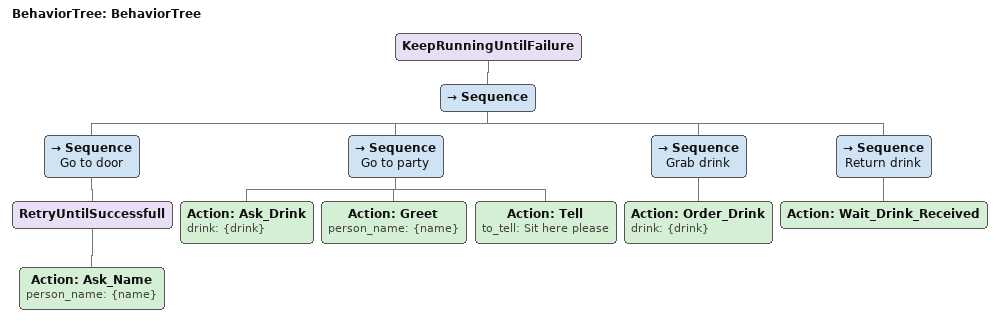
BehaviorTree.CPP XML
<?xml version="1.0"?>
<root main_tree_to_execute="BehaviorTree">
    <BehaviorTree ID="BehaviorTree">
        <KeepRunningUntilFailure>
            <Sequence>
                <Sequence name="Go to door">
                    <!--Action ID="Get_Waypoint" waypoint="{wp}" wp_id="door"/-->
                    <!--Action ID="Go_to_Waypoint" waypoint="{wp}"/-->
                    <!--Action ID="Wait_Person"/-->
                    <RetryUntilSuccessfull>
                        <Action ID="Ask_Name" person_name="{name}"/>
                    </RetryUntilSuccessfull>
                </Sequence>
                <Sequence name="Go to party">
                    <!--Action ID="Get_Waypoint" waypoint="{wp}" wp_id="party"/-->
                    <!--Action ID="Go_to_Waypoint" waypoint="{wp}"/-->
                    <Action ID="Ask_Drink" drink="{drink}"/>
                    <!--Action ID="Find_Chair" chair="{chair}"/-->
                    <Action ID="Greet" person_name="{name}"/>
                    <Action ID="Tell" to_tell="Sit here please"/>
                </Sequence>
                <Sequence name="Grab drink">
                    <!--Action ID="Get_Waypoint" waypoint="{wp}" wp_id="bar"/-->
                    <!--Action ID="Go_to_Waypoint" waypoint="{wp}"/-->
                    <Action ID="Order_Drink" drink="{drink}"/>
                </Sequence>
                <Sequence name="Return drink">
                    <!--Action ID="Deliver_Drink" chair="{chair}"/-->
                    <Action ID="Wait_Drink_Received"/>
                </Sequence>
            </Sequence>
        </KeepRunningUntilFailure>
    </BehaviorTree>
</root>
